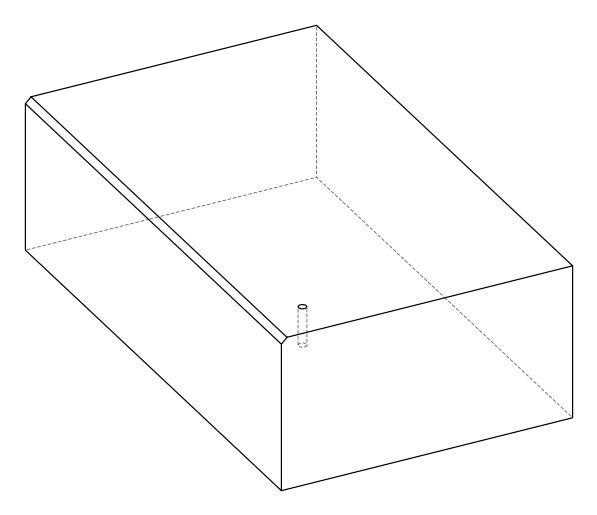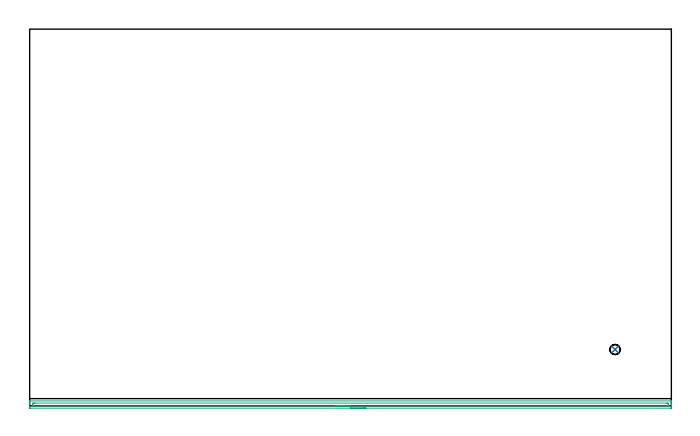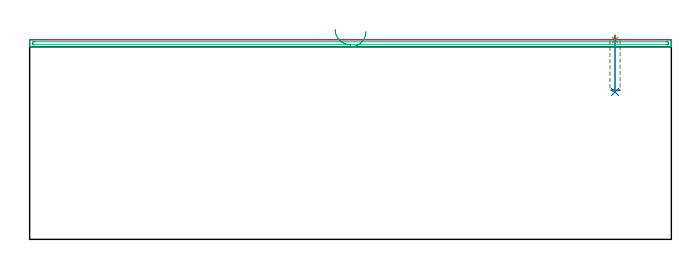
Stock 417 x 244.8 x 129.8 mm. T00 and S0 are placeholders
(PLAN: 3 operations, 2 tool changes, 7 min)
(1 SPOT_DRILL | STEP1POCKET | NXT0321_9005460120000 | 0.03 min | 0 mm3)
(2 DRILL_BLIND_HOLE_INTO_CENTER | STEP1POCKET | NXT0301_037 | 0.15 min | 1125 mm3)
(3 AREA_MILL | FG_CHAMFER_SURFACE | UGT0205_001 | 6.85 min | 4606 mm3)
(TOOL NXT0321_9005460120000 | NC Spot Drill, 142deg, 12mm, Carbide, Uncoated | D12 PA142 FL30 Z2)
(TOOL NXT0301_037 | Carbide Drill 6.6mm [860.1-0660-033A1-MM 2214] | D6.6 PA140 FL53 Z2)
(TOOL UGT0205_001 | Chamfer Mill 20 x 3 x 45 deg. | D20 FL50 Z2)
(OP 1 SPOT_DRILL)
G17 G21 G94 G90
T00 M6
G54
G17 G0 G90 X380.4 Y36.6 S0 M3
G43 Z139.8 H0
G94 G81 G98 Z129.516 F250. R132.8
G80
M5
M2
(OP 2 DRILL_BLIND_HOLE_INTO_CENTER)
G17 G21 G94 G90
T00 M6
G54
G17 G0 G90 X380.4 Y36.6 S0 M3
G43 Z139.8 H1
G94 G81 G98 Z95.8 F250. R131.8
G80
M5
M2
(OP 3 AREA_MILL)
G17 G21 G94 G90
T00 M6
G54
G17 G0 G90 X218.5 Y-1.5 S1061 M3
G43 Z139.8 H0
Z135.1
G94 G1 X218.462 Z134.228 F250.
X218.348 Z133.363
X218.159 Z132.512
X217.897 Z131.68
X217.563 Z130.874
X217.16 Z130.1
X216.692 Z129.364
X216.16 Z128.672
X215.571 Z128.029
X214.928 Z127.44
X214.236 Z126.908
X213.5 Z126.44
X212.726 Z126.037
X211.92 Z125.703
X211.088 Z125.441
X210.236 Z125.252
X209.372 Z125.138
X208.5 Z125.1
X0.628
X0.062 Y-1.494 Z125.103
X0.008 Y-1.491 Z125.105
X0. Y-0.93 Z125.666
Y1.74 Z128.335
Y2.461 Z129.061
Y2.738 Z129.338
X0.007 Y3.151 Z129.743
X0.01 Y3.197 Z129.788
X0.181 Y3.2 Z129.8
X416.819
X416.99 Y3.197 Z129.788
X416.993 Y3.151 Z129.743
X417. Y2.738 Z129.338
Y2.461 Z129.06
Y1.74 Z128.335
Y0.49 Z127.087
Y-0.04 Z126.555
Y-0.665 Z125.93
X416.998 Y-0.93 Z125.666
X416.992 Y-1.491 Z125.105
X416.938 Y-1.494 Z125.103
X416.372 Y-1.5 Z125.1
X208.5
Y-0.086 Z126.514
X3.31
X2.459 Y-0.083 Z126.517
X2.416 Y-0.08 Z126.52
X2.01 Y-0.04 Z126.56
X2.003 Y0.372 Z126.972
X2.002 Y0.85 Z127.45
X2.003 Y1.262 Z127.862
X2.01 Y1.74 Z128.34
X2.376 Y1.78 Z128.38
X2.416 Y1.782 Z128.382
X3.264 Y1.786 Z128.386
X3.31
X413.69
X414.541 Y1.783 Z128.383
X414.584 Y1.78 Z128.38
X414.99 Y1.74 Z128.34
X414.997 Y1.328 Z127.928
X414.998 Y0.85 Z127.45
X414.997 Y0.438 Z127.038
X414.99 Y-0.04 Z126.56
X414.624 Y-0.08 Z126.52
X414.584 Y-0.082 Z126.518
X413.736 Y-0.086 Z126.514
X413.69
X208.5
X207.628 Z126.552
X206.764 Z126.666
X205.912 Z126.855
X205.08 Z127.117
X204.274 Z127.451
X203.5 Z127.854
X202.764 Z128.323
X202.072 Z128.854
X201.429 Z129.443
X200.84 Z130.086
X200.308 Z130.778
X199.84 Z131.514
X199.437 Z132.288
X199.103 Z133.094
X198.841 Z133.926
X198.652 Z134.778
X198.538 Z135.643
X198.5 Z136.514
G0 Z139.8
M5
M2
